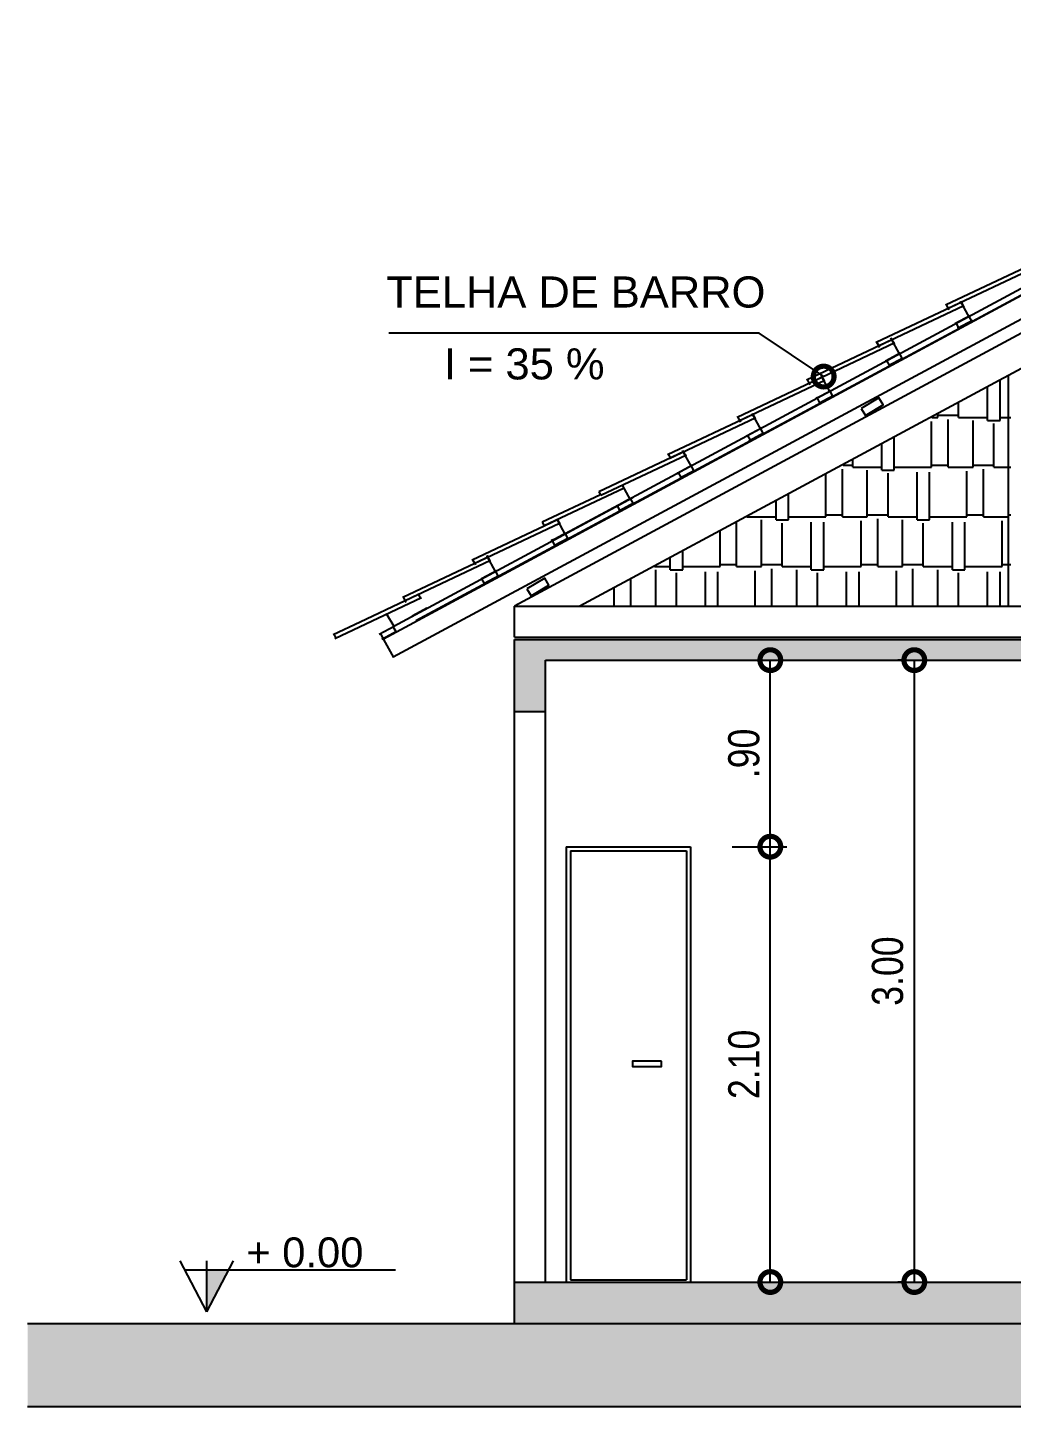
# Model space of a CAD drawing. Extents: x -109 to 1815, y -14679 to 345.
# Drawn here: x -104.85 to -100.11, y -48.11 to -41.46 of the extents above; entities that cross this region are included whole.
import ezdxf

# ---------------------------------------------------------------- set-up
doc = ezdxf.new("R2010")
doc.units = 0
doc.header["$MEASUREMENT"] = 0
doc.layers.get('0').update_dxf_attribs({"linetype": 'CONTINUOUS'})
doc.layers.get('DEFPOINTS').update_dxf_attribs({"linetype": 'CONTINUOUS'})
for name, color, linetype in [('A-Wall-G', 2, 'CONTINUOUS'), ('corte-caibro', 2, 'CONTINUOUS'), ('corte-telha', 3, 'CONTINUOUS'), ('COTA', 1, 'CONTINUOUS'), ('LINHA-TELHA-VISTA', 1, 'CONTINUOUS'), ('linha-vista-3', 1, 'CONTINUOUS'), ('PAREDE', 6, 'CONTINUOUS'), ('PORTA', 3, 'CONTINUOUS'), ('TEXTO', 1, 'CONTINUOUS')]:
    doc.layers.add(name, color=color, linetype=linetype)
doc.styles.add('ARIALN', font='arial.ttf')
doc.styles.add('REGUA120', font='arial.ttf')
doc.styles.add('SIMPLEX', font='techl___.ttf')
doc.dimstyles.new('50model', dxfattribs={"dimtxt": 0.15, "dimasz": 0.2, "dimexe": 0.08, "dimexo": 0.2, "dimgap": 0.05, "dimtad": 1, "dimzin": 4, "dimdsep": 46, "dimtxsty": 'SIMPLEX', "dimblk1": 'DOTSMALL', "dimblk2": 'DOTSMALL', "dimsah": 1, "dimcen": 0.2, "dimadec": 0, "dimazin": 0, "dimtfac": 1, "dimtmove": 2, "dimatfit": 3, "dimldrblk": 'DOTSMALL', "dimfxl": 1, "dimtvp": 1, "dimtolj": 1, "dimtzin": 0, "dimarcsym": 0})
pattern_1 = [(50, (0, 0), (0.21517805, -0.01882564), [0.0225, -0.2475]), (355, (0, 0), (-0.0416254, 0.22565764), [0.018, -0.198]), (100.4514, (0.01793, -0.00157), (0.1735528, 0.20683186), [0.01912206, -0.21034263]), (46.1842, (0, 0.06), (0.3201723, -0.0496557), [0.03375, -0.37125]), (96.6356, (0.02668, 0.05586), (0.2803988, 0.2922354), [0.0286831, -0.3155139]), (351.1842, (0, 0.06), (0.2803986, 0.2922356), [0.027, -0.297]), (21, (0.03, 0.045), (0.17907212, -0.12078567), [0.0225, -0.2475]), (326, (0.03, 0.045), (0.0729946, 0.217545), [0.018, -0.198]), (71.4514, (0.04492, 0.03493), (0.2520668, 0.09675915), [0.01912206, -0.21034263]), (37.5, (0, 0), (0.003647957, 0.099868156), [0, -0.1956, 0, -0.201, 0, -0.19875]), (7.5, (0, 0), (0.07892086, 0.11832351), [0, -0.1146, 0, -0.1911, 0, -0.07575]), (327.5, (-0.0669, 0), (0.16014673, -0.00676646), [0, -0.075, 0, -0.234, 0, -0.3105]), (317.5, (-0.0969, 0), (0.17495585, 0.0300315), [0, -0.0975, 0, -0.1554, 0, -0.2205])]

# ---------------------------------------------------------------- blocks, each defined once
blk = doc.blocks.new('_DOTSMALL')
at = {"color": 0, "linetype": 'ByBlock', "ltscale": 0.05, "const_width": 0.5}
blk.add_lwpolyline([(-0.0625, 0, 1), (0.0625, 0, 1)], format="xyb", close=True, dxfattribs=at)
blk = doc.blocks.new('*D139')
at = {"layer": 'COTA', "color": 0, "lineweight": -2, "transparency": 16777216}
for p, q in [((-100.6244, -44.5149), (-100.6582, -44.5149)), ((-100.5782, -44.5149), (-100.5782, -47.5149)), ((-100.6244, -47.5149), (-100.6582, -47.5149))]:
    blk.add_line(p, q, dxfattribs=at)
at = {"layer": 'DEFPOINTS', "color": 0, "transparency": 16777216}
for p in [(-100.4244, -44.5149), (-100.5782, -47.5149), (-100.4244, -47.5149)]:
    blk.add_point(p, dxfattribs=at)
at = {"layer": 'COTA', "color": 0, "lineweight": -2, "transparency": 16777216, "xscale": 0.2, "yscale": 0.2, "zscale": 0.2}
for p, rotation in [((-100.5782, -44.5149), 90), ((-100.5782, -47.5149), 270)]:
    blk.add_blockref('_DOTSMALL', p, dxfattribs=dict(at, rotation=rotation))
at = {"layer": 'COTA', "color": 0, "transparency": 16777216, "insert": (-100.7065, -46.0149), "char_height": 0.15, "attachment_point": 5, "rotation": 90, "style": 'SIMPLEX'}
blk.add_mtext('\\A1;3.00', dxfattribs=at)
blk = doc.blocks.new('*D140')
at = {"layer": 'COTA', "color": 0, "lineweight": -2, "transparency": 16777216}
for p, q in [((-101.4564, -45.4149), (-101.1924, -45.4149)), ((-101.2724, -47.5149), (-101.2724, -45.4149)), ((-101.2601, -47.5149), (-101.1924, -47.5149))]:
    blk.add_line(p, q, dxfattribs=at)
at = {"layer": 'DEFPOINTS', "color": 0, "transparency": 16777216}
for p in [(-101.6564, -45.4149), (-101.2724, -45.4149), (-101.4601, -47.5149)]:
    blk.add_point(p, dxfattribs=at)
at = {"layer": 'COTA', "color": 0, "lineweight": -2, "transparency": 16777216, "xscale": 0.2, "yscale": 0.2, "zscale": 0.2}
for p, rotation in [((-101.2724, -45.4149), 90), ((-101.2724, -47.5149), 270)]:
    blk.add_blockref('_DOTSMALL', p, dxfattribs=dict(at, rotation=rotation))
at = {"layer": 'COTA', "color": 0, "transparency": 16777216, "insert": (-101.399, -46.4649), "char_height": 0.15, "attachment_point": 5, "rotation": 90, "style": 'SIMPLEX'}
blk.add_mtext('\\A1;2.10', dxfattribs=at)
blk = doc.blocks.new('*D141')
at = {"layer": 'COTA', "color": 0, "lineweight": -2, "transparency": 16777216}
for p, q in [((-101.4724, -44.5149), (-101.3524, -44.5149)), ((-101.2724, -45.4149), (-101.2724, -44.5149)), ((-101.4564, -45.4149), (-101.1924, -45.4149))]:
    blk.add_line(p, q, dxfattribs=at)
at = {"layer": 'DEFPOINTS', "color": 0, "transparency": 16777216}
for p in [(-101.2724, -44.5149), (-101.2724, -44.5149), (-101.6564, -45.4149)]:
    blk.add_point(p, dxfattribs=at)
at = {"layer": 'COTA', "color": 0, "lineweight": -2, "transparency": 16777216, "xscale": 0.2, "yscale": 0.2, "zscale": 0.2}
for p, rotation in [((-101.2724, -44.5149), 90), ((-101.2724, -45.4149), 270)]:
    blk.add_blockref('_DOTSMALL', p, dxfattribs=dict(at, rotation=rotation))
at = {"layer": 'COTA', "color": 0, "transparency": 16777216, "insert": (-101.3994, -44.9649), "char_height": 0.15, "attachment_point": 5, "rotation": 90, "style": 'SIMPLEX'}
blk.add_mtext('\\A1;.90', dxfattribs=at)

msp = doc.modelspace()

# ---------------------------------------------------------------- hatches: boundary and pattern name
at = {"layer": 'COTA'}
h = msp.add_hatch(dxfattribs=at)
h.set_pattern_fill('AR-CONC', color=256, scale=0.03, style=0)
h.set_pattern_definition(pattern_1)
h.paths.add_polyline_path([(-98.4564, -44.5149), (-98.4564, -44.7649), (-98.3064, -44.7649), (-98.3064, -44.5149), (-97.3064, -44.5149), (-97.3064, -44.7649), (-97.1564, -44.7649), (-97.1564, -44.4149), (-97.6089, -44.4149), (-102.5064, -44.4149), (-102.5064, -44.7649), (-102.3564, -44.7649), (-102.3564, -44.5149)])
msp.add_hatch(color=256, dxfattribs=at).paths.add_polyline_path([(-103.8838, -47.4584), (-103.9884, -47.4584), (-103.9884, -47.6593)])
h = msp.add_hatch(dxfattribs=at)
h.set_pattern_fill('AR-CONC', color=256, scale=0.03, style=0)
h.set_pattern_definition(pattern_1)
h.paths.add_polyline_path([(-102.5064, -47.5149), (-102.5064, -47.7149), (-89.353, -47.7149), (-89.353, -47.5149), (-90.1481, -47.5149, -0.186897), (-90.1938, -47.5326), (-90.2566, -47.5326, -0.186897), (-90.3022, -47.5149), (-91.5776, -47.5149, -0.186897), (-91.6232, -47.5326), (-91.686, -47.5326, -0.186897), (-91.7316, -47.5149), (-93.0064, -47.5149), (-93.0064, -47.5649), (-97.1564, -47.5649), (-97.1564, -47.5149)])
at = {"layer": 'LINHA-TELHA-VISTA'}
h = msp.add_hatch(dxfattribs=at)
h.set_pattern_fill('AR-RSHKE', color=256, scale=0.02, style=0)
h.set_pattern_definition([(0, (-705.1051, -288.14397), (0.51, 0.24), [0.12, -0.1, 0.14, -0.06, 0.18, -0.08]), (0, (-704.9851, -288.13397), (0.51, 0.24), [0.1, -0.38, 0.08, -0.12]), (0, (-704.7451, -288.15897), (0.51, 0.24), [0.06, -0.62]), (90, (-705.1051, -288.14397), (-0.17, 0.24), [0.23, -0.73]), (90, (-704.9851, -288.14397), (-0.17, 0.24), [0.225, -0.735]), (90, (-704.8851, -288.14397), (-0.17, 0.24), [0.21, -0.75]), (90, (-704.7451, -288.15897), (-0.17, 0.24), [0.23, -0.73]), (90, (-704.6851, -288.15897), (-0.17, 0.24), [0.23, -0.73]), (90, (-704.5051, -288.14397), (-0.17, 0.24), [0.22, -0.74])])
h.paths.add_polyline_path([(-97.2942, -41.98), (-97.6134, -41.8525), (-97.6134, -44.1743), (-97.2942, -43.99)])
h.paths.add_polyline_path([(-97.2942, -44.1632), (-97.4467, -44.2512), (-97.2942, -44.2512)])
h.paths.add_polyline_path([(-97.8967, -44.2512), (-99.9637, -43.0578), (-99.9637, -44.2512)])
h.paths.add_polyline_path([(-102.178, -44.2512), (-100.1137, -44.2512), (-100.1137, -43.1387)])
at = {"layer": 'LINHA-TELHA-VISTA', "linetype": 'Continuous'}
h = msp.add_hatch(dxfattribs=at)
h.set_pattern_fill('AR-PARQ1', color=256, scale=0.03, angle=45, style=0)
h.set_pattern_definition([(135, (-51.87902, -19.88133), (-0.5091169, 0), [0.36, -0.36]), (135, (-51.8366, -19.8389), (-0.5091169, 0), [0.36, -0.36]), (135, (-51.79417, -19.79648), (-0.5091169, 0), [0.36, -0.36]), (135, (-51.75174, -19.75405), (-0.5091169, 0), [0.36, -0.36]), (135, (-51.7093, -19.71163), (-0.5091169, 0), [0.36, -0.36]), (135, (-51.6669, -19.6692), (-0.5091169, 0), [0.36, -0.36]), (135, (-51.62446, -19.62677), (-0.5091169, 0), [0.36, -0.36]), (45, (-52.13358, -19.62677), (0.5091169, 0), [0.36, -0.36]), (45, (-52.176, -19.58435), (0.5091169, 0), [0.36, -0.36]), (45, (-52.21843, -19.54192), (0.5091169, 0), [0.36, -0.36]), (45, (-52.26086, -19.4995), (0.5091169, 0), [0.36, -0.36]), (45, (-52.3033, -19.45707), (0.5091169, 0), [0.36, -0.36]), (45, (-52.3457, -19.41464), (0.5091169, 0), [0.36, -0.36]), (45, (-52.38814, -19.3722), (0.5091169, 0), [0.36, -0.36])])
h.paths.add_polyline_path([(-104.8528, -47.7149), (-104.8528, -48.1149), (-87.9809, -48.1149), (-87.9809, -47.7149)])

# ---------------------------------------------------------------- linework, layer by layer
at = {"layer": 'A-Wall-G'}
for p, q in [((-103.9884, -47.6593), (-104.1167, -47.413)), ((-103.9884, -47.6593), (-103.8602, -47.413)), ((-103.9884, -47.6593), (-103.9884, -47.413)), ((-103.0787, -47.4584), (-104.0931, -47.4584)), ((-103.9884, -47.6593), (-103.9884, -47.4626))]:
    msp.add_line(p, q, dxfattribs=at)
at = {"layer": 'corte-caibro'}
for p, q in [((-100.0145, -42.6074), (-100.4285, -42.803)), ((-100.0021, -42.6237), (-100.4186, -42.8204)), ((-100.3463, -42.7863), (-100.7617, -42.9825)), ((-100.3394, -42.8051), (-100.7545, -43.0012)), ((-100.427, -42.7974), (-100.4121, -42.8252)), ((-100.3546, -42.7847), (-100.3394, -42.8123)), ((-100.3099, -42.8536), (-100.3803, -42.8916)), ((-100.3803, -42.8842), (-100.3637, -42.915)), ((-100.3756, -42.893), (-100.3796, -42.8855)), ((-100.3698, -42.9143), (-100.298, -42.8756)), ((-100.3173, -42.8536), (-100.3014, -42.8831)), ((-100.6901, -42.9633), (-100.6763, -42.9883)), ((-100.6832, -42.9682), (-101.0983, -43.1642)), ((-100.6719, -42.985), (-101.0884, -43.1817)), ((-100.7623, -42.9763), (-100.7481, -43.0027)), ((-100.7616, -42.9776), (-100.7467, -43.0053)), ((-100.6458, -43.0345), (-100.7175, -43.0731)), ((-100.6458, -43.0345), (-100.7175, -43.0731)), ((-100.6533, -43.0311), (-100.6367, -43.0619)), ((-100.6533, -43.0311), (-100.6367, -43.0619)), ((-100.7142, -43.0656), (-100.6969, -43.0978)), ((-100.7142, -43.0656), (-100.6969, -43.0978)), ((-100.7087, -43.0758), (-100.7135, -43.0669)), ((-100.7087, -43.0758), (-100.7135, -43.0669)), ((-100.7031, -43.0937), (-100.6339, -43.0565)), ((-100.7031, -43.0937), (-100.6339, -43.0565)), ((-101.0151, -43.147), (-101.4316, -43.3437)), ((-101.0092, -43.1664), (-101.4244, -43.3625)), ((-101.0968, -43.1587), (-101.0819, -43.1864)), ((-101.0268, -43.1418), (-101.0123, -43.1681)), ((-100.981, -43.2156), (-101.0528, -43.2542)), ((-100.9871, -43.2149), (-100.9712, -43.2444)), ((-101.0502, -43.2454), (-101.0336, -43.2762)), ((-101.0383, -43.2748), (-100.9692, -43.2376)), ((-101.3524, -43.3284), (-101.7675, -43.5245)), ((-101.3425, -43.3459), (-101.7603, -43.5432)), ((-101.4314, -43.3388), (-101.4165, -43.3666)), ((-101.3599, -43.3245), (-101.3461, -43.3495)), ((-101.3156, -43.3957), (-101.3874, -43.4344)), ((-101.3833, -43.4282), (-101.3674, -43.4577)), ((-101.3755, -43.4564), (-101.3051, -43.4185)), ((-101.3231, -43.3924), (-101.3065, -43.4232)), ((-101.6881, -43.5091), (-102.0986, -43.703)), ((-101.6757, -43.5254), (-102.0891, -43.7206)), ((-101.7667, -43.5176), (-101.7525, -43.5441)), ((-101.6945, -43.5046), (-101.6807, -43.5296)), ((-101.6502, -43.5759), (-101.722, -43.6145)), ((-101.7186, -43.607), (-101.7013, -43.6391)), ((-101.7132, -43.6171), (-101.7179, -43.6083)), ((-101.7075, -43.6351), (-101.6384, -43.5979)), ((-101.6577, -43.5725), (-101.6411, -43.6033)), ((-101.9772, -43.6858), (-102.3652, -43.8691)), ((-102.0908, -43.7174), (-102.3715, -43.8499)), ((-102.0986, -43.703), (-102.0891, -43.7206)), ((-101.9857, -43.7575), (-102.0549, -43.7947)), ((-101.9462, -43.7359), (-102.0153, -43.7732)), ((-102.0034, -43.7952), (-101.9317, -43.7565)), ((-101.9499, -43.7317), (-101.934, -43.7612)), ((-102.0126, -43.7677), (-101.9967, -43.7972)), ((-102.0078, -43.7765), (-102.0126, -43.7677)), ((-102.3618, -43.8681), (-102.7103, -44.0328)), ((-102.2888, -43.8558), (-102.7004, -44.0502)), ((-102.3715, -43.8499), (-102.362, -43.8676)), ((-102.362, -43.8676), (-102.3617, -43.8681)), ((-102.2952, -43.8367), (-102.3618, -43.8681)), ((-102.2988, -43.8377), (-102.2876, -43.8581)), ((-102.2578, -43.903), (-102.3295, -43.9416)), ((-102.2591, -43.9037), (-102.3282, -43.9409)), ((-102.3215, -43.9429), (-102.3269, -43.9328)), ((-102.3269, -43.9328), (-102.312, -43.9605)), ((-102.3262, -43.9341), (-102.312, -43.9605)), ((-102.3207, -43.9443), (-102.3255, -43.9355)), ((-102.312, -43.9605), (-102.2446, -43.9243)), ((-102.312, -43.9605), (-102.2459, -43.925)), ((-102.2653, -43.8996), (-102.2487, -43.9304)), ((-102.2653, -43.8996), (-102.2487, -43.9304)), ((-102.7089, -44.0272), (-102.6973, -44.0487)), ((-102.6271, -44.0155), (-102.6973, -44.0487)), ((-102.6388, -44.0103), (-102.6243, -44.0366)), ((-102.5951, -44.0909), (-102.6385, -44.0101)), ((-102.6973, -44.0487), (-103.0436, -44.2122)), ((-102.6213, -44.0349), (-103.0364, -44.231)), ((-102.593, -44.0841), (-102.6648, -44.1227)), ((-102.5974, -44.0865), (-102.5833, -44.1168)), ((-102.6669, -44.1189), (-102.651, -44.1484)), ((-102.6503, -44.1433), (-102.5812, -44.1061)), ((-102.9545, -44.2144), (-103.3723, -44.4117)), ((-103.0319, -44.2288), (-103.2492, -44.3314)), ((-103.0434, -44.2073), (-103.0319, -44.2288)), ((-102.9644, -44.1969), (-103.0319, -44.2288)), ((-103.0319, -44.2288), (-103.0285, -44.2351)), ((-102.9719, -44.193), (-102.9581, -44.218)), ((-102.9276, -44.2642), (-102.9994, -44.3029)), ((-103.2492, -44.3314), (-103.3795, -44.393)), ((-103.0856, -44.3531), (-103.1574, -44.3917)), ((-103.0931, -44.3497), (-103.0765, -44.3805)), ((-103.3788, -44.3861), (-103.3645, -44.4126)), ((-103.1533, -44.3855), (-103.1374, -44.415)), ((-103.1455, -44.4137), (-103.0751, -44.3758))]:
    msp.add_line(p, q, dxfattribs=at)
at = {"layer": 'corte-telha'}
for p, q in [((-97.7107, -41.4885), (-103.1377, -44.4134)), ((-102.981, -44.3234), (-97.7107, -41.4885)), ((-97.7044, -41.5987), (-103.0901, -44.5014)), ((-97.7006, -41.6648), (-102.5064, -44.2549)), ((-97.6912, -41.8301), (-102.1903, -44.2549)), ((-100.126, -43.1424), (-100.126, -44.2549)), ((-102.6973, -44.0487), (-102.6939, -44.0549)), ((-102.5064, -44.4049), (-102.5064, -44.2549)), ((-102.5064, -44.2549), (-97.6089, -44.2549)), ((-103.1377, -44.4152), (-103.0893, -44.5028)), ((-102.5064, -44.4049), (-97.6089, -44.4049))]:
    msp.add_line(p, q, dxfattribs=at)
for points in [[(-100.8348, -43.3012), (-100.8142, -43.3354), (-100.7285, -43.2839), (-100.7491, -43.2496)], [(-102.4457, -44.1705), (-102.4251, -44.2048), (-102.3394, -44.1533), (-102.36, -44.119)]]:
    msp.add_lwpolyline(points, close=True, dxfattribs=at)
at = {"layer": 'COTA'}
for p, q in [((-100.6478, -43.0413), (-100.6913, -42.9605)), ((-104.8528, -48.1149), (-87.9809, -48.1149))]:
    msp.add_line(p, q, dxfattribs=at)
at = {"layer": 'LINHA-TELHA-VISTA', "linetype": 'Continuous'}
for p, q in [((-102.2564, -45.4149), (-101.6564, -45.4149)), ((-102.2564, -45.4149), (-102.2564, -47.5149)), ((-101.6564, -45.4149), (-101.6564, -47.5149)), ((-101.6564, -45.4149), (-101.6564, -47.5149)), ((-102.2364, -45.4349), (-102.2364, -47.5049)), ((-102.2364, -45.4349), (-101.6764, -45.4349)), ((-101.6764, -45.4349), (-101.6764, -47.5049)), ((-102.2364, -47.5049), (-101.6764, -47.5049))]:
    msp.add_line(p, q, dxfattribs=at)
msp.add_lwpolyline([(-101.7966, -46.4489), (-101.9372, -46.4489), (-101.9372, -46.4749), (-101.7966, -46.4749)], close=True, dxfattribs=at)
at = {"layer": 'linha-vista-3'}
for p, q in [((-102.3238, -43.9385), (-97.7285, -41.4635)), ((-100.3125, -42.8624), (-100.3553, -42.783)), ((-100.6478, -43.0413), (-100.6913, -42.9605)), ((-100.9831, -43.2224), (-101.0265, -43.1416)), ((-101.317, -43.4038), (-101.3597, -43.3244)), ((-101.653, -43.5813), (-101.695, -43.5032)), ((-101.9469, -43.742), (-101.9849, -43.6714)), ((-103.0869, -44.351), (-101.9353, -43.7307)), ((-102.2598, -43.9098), (-102.2986, -43.8376)), ((-103.0856, -44.3531), (-103.1228, -44.2914))]:
    msp.add_line(p, q, dxfattribs=at)
at = {"layer": 'PAREDE'}
for p, q in [((-102.5064, -44.4149), (-97.6089, -44.4149)), ((-102.5064, -47.7149), (-102.5064, -44.4149)), ((-102.3564, -44.5149), (-98.4564, -44.5149)), ((-102.3564, -47.5149), (-102.3564, -44.5149)), ((-102.3564, -44.7649), (-102.5064, -44.7649)), ((-102.5064, -47.5149), (-97.1564, -47.5149)), ((-104.8528, -47.7149), (-87.9809, -47.7149))]:
    msp.add_line(p, q, dxfattribs=at)

# ---------------------------------------------------------------- texts
at = {"layer": 'PORTA', "color": 3, "style": 'REGUA120'}
for s, p in [('TELHA DE BARRO', (-103.1239, -42.814)), ('I = 35 %', (-102.846, -43.1608))]:
    msp.add_text(s, height=0.15, dxfattribs=at).set_placement(p)
at = {"layer": 'TEXTO', "style": 'ARIALN'}
msp.add_text('+ 0.00', height=0.144, dxfattribs=at).set_placement((-103.7987, -47.4437))

# ---------------------------------------------------------------- dimensions: what is measured, and where the dimension line sits
at = {"layer": 'COTA'}
for base, p1, p2, picture, middle in [((-101.2724, -44.5149), (-101.6564, -45.4149), (-101.2724, -44.5149), '*D141', (-101.3994, -44.9649)), ((-100.5782, -47.5149), (-100.4244, -44.5149), (-100.4244, -47.5149), '*D139', (-100.7065, -46.0149)), ((-101.2724, -45.4149), (-101.4601, -47.5149), (-101.6564, -45.4149), '*D140', (-101.399, -46.4649))]:
    dim = msp.add_linear_dim(base=base, p1=p1, p2=p2, angle=90, dimstyle='50model', dxfattribs=at)
    dim.commit()
    dim.dimension.update_dxf_attribs({"geometry": picture, "text_midpoint": middle})

# ---------------------------------------------------------------- leaders
msp.add_leader([(-101.0151, -43.147), (-101.3256, -42.9369), (-103.1107, -42.9369)], dimstyle='50model', override={"dimgap": 0.05, "dimtad": 0}, dxfattribs=at)

doc.saveas('drawing.dxf')
